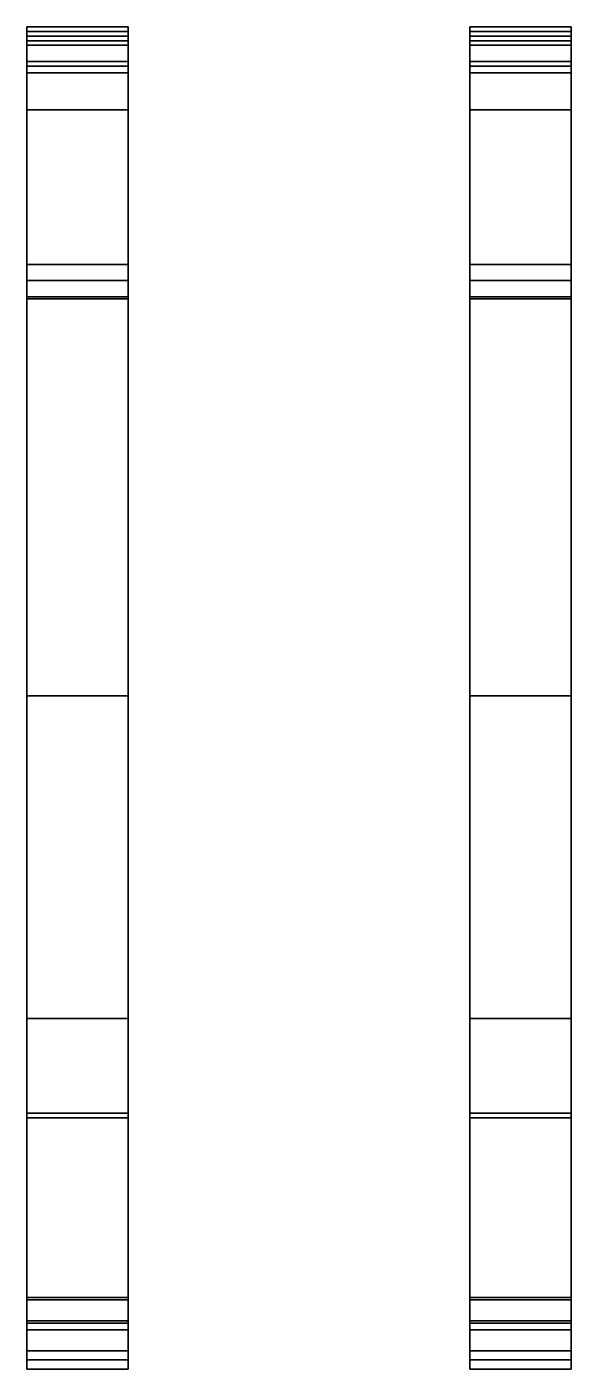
# Model space of a CAD drawing. Extents: x -1.18 to 1.18, y -2.88 to 2.94.
import ezdxf

# ---------------------------------------------------------------- set-up
doc = ezdxf.new("R2010")
doc.units = 0
doc.layers.add('TRACKS', color=3, linetype='CONTINUOUS')

msp = doc.modelspace()

# ---------------------------------------------------------------- linework, layer by layer
at = {"layer": 'TRACKS'}
for points in [[(-0.74, 2.94, 0.88), (-0.74, 2.92, 0.72), (-1.18, 2.92, 0.72), (-1.18, 2.94, 0.88)], [(-1.18, 2.94, 0.88), (-1.18, 2.92, 0.72), (-1.18, 2.88, 0.72), (-1.18, 2.9, 0.88)], [(-0.74, 2.9, 1.04), (-0.74, 2.94, 0.88), (-1.18, 2.94, 0.88), (-1.18, 2.9, 1.04)], [(-1.18, 2.9, 1.04), (-1.18, 2.94, 0.88), (-1.18, 2.9, 0.88), (-1.18, 2.86, 1.04)], [(-0.74, 2.92, 0.72), (-0.74, 2.79, 0.55), (-1.18, 2.79, 0.55), (-1.18, 2.92, 0.72)], [(-1.18, 2.92, 0.72), (-1.18, 2.79, 0.55), (-1.18, 2.77, 0.57), (-1.18, 2.88, 0.72)], [(-0.74, 2.88, 0.72), (-0.74, 2.92, 0.72), (-0.74, 2.94, 0.88), (-0.74, 2.9, 0.88)], [(-0.74, 2.9, 0.88), (-0.74, 2.94, 0.88), (-0.74, 2.9, 1.04), (-0.74, 2.86, 1.04)], [(-0.74, 2.77, 0.57), (-0.74, 2.79, 0.55), (-0.74, 2.92, 0.72), (-0.74, 2.88, 0.72)], [(0.74, 2.94, 0.88), (0.74, 2.92, 0.72), (0.74, 2.88, 0.72), (0.74, 2.9, 0.88)], [(1.18, 2.94, 0.88), (1.18, 2.92, 0.72), (0.74, 2.92, 0.72), (0.74, 2.94, 0.88)], [(0.74, 2.9, 1.04), (0.74, 2.94, 0.88), (0.74, 2.9, 0.88), (0.74, 2.86, 1.04)], [(1.18, 2.9, 1.04), (1.18, 2.94, 0.88), (0.74, 2.94, 0.88), (0.74, 2.9, 1.04)], [(1.18, 2.92, 0.72), (1.18, 2.79, 0.55), (0.74, 2.79, 0.55), (0.74, 2.92, 0.72)], [(0.74, 2.92, 0.72), (0.74, 2.79, 0.55), (0.74, 2.77, 0.57), (0.74, 2.88, 0.72)], [(1.18, 2.88, 0.72), (1.18, 2.92, 0.72), (1.18, 2.94, 0.88), (1.18, 2.9, 0.88)], [(1.18, 2.9, 0.88), (1.18, 2.94, 0.88), (1.18, 2.9, 1.04), (1.18, 2.86, 1.04)], [(1.18, 2.77, 0.57), (1.18, 2.79, 0.55), (1.18, 2.92, 0.72), (1.18, 2.88, 0.72)], [(-1.18, 2.9, 0.88), (-1.18, 2.88, 0.72), (-0.74, 2.88, 0.72), (-0.74, 2.9, 0.88)], [(-1.18, 2.86, 1.04), (-1.18, 2.9, 0.88), (-0.74, 2.9, 0.88), (-0.74, 2.86, 1.04)], [(-0.74, 2.77, 1.2), (-0.74, 2.9, 1.04), (-1.18, 2.9, 1.04), (-1.18, 2.77, 1.2)], [(-1.18, 2.77, 1.2), (-1.18, 2.9, 1.04), (-1.18, 2.86, 1.04), (-1.18, 2.74, 1.18)], [(-1.18, 2.88, 0.72), (-1.18, 2.77, 0.57), (-0.74, 2.77, 0.57), (-0.74, 2.88, 0.72)], [(-1.18, 2.74, 1.18), (-1.18, 2.86, 1.04), (-0.74, 2.86, 1.04), (-0.74, 2.74, 1.18)], [(-0.74, 2.86, 1.04), (-0.74, 2.9, 1.04), (-0.74, 2.77, 1.2), (-0.74, 2.74, 1.18)], [(0.74, 2.9, 0.88), (0.74, 2.88, 0.72), (1.18, 2.88, 0.72), (1.18, 2.9, 0.88)], [(0.74, 2.86, 1.04), (0.74, 2.9, 0.88), (1.18, 2.9, 0.88), (1.18, 2.86, 1.04)], [(1.18, 2.77, 1.2), (1.18, 2.9, 1.04), (0.74, 2.9, 1.04), (0.74, 2.77, 1.2)], [(0.74, 2.77, 1.2), (0.74, 2.9, 1.04), (0.74, 2.86, 1.04), (0.74, 2.74, 1.18)], [(0.74, 2.88, 0.72), (0.74, 2.77, 0.57), (1.18, 2.77, 0.57), (1.18, 2.88, 0.72)], [(0.74, 2.74, 1.18), (0.74, 2.86, 1.04), (1.18, 2.86, 1.04), (1.18, 2.74, 1.18)], [(1.18, 2.86, 1.04), (1.18, 2.9, 1.04), (1.18, 2.77, 1.2), (1.18, 2.74, 1.18)], [(-0.74, 2.79, 0.55), (-0.74, 1.91, 0.04), (-1.18, 1.91, 0.04), (-1.18, 2.79, 0.55)], [(-1.18, 2.79, 0.55), (-1.18, 1.91, 0.04), (-1.18, 1.84, 0.05), (-1.18, 2.77, 0.57)], [(-1.18, 2.77, 0.57), (-1.18, 1.84, 0.05), (-0.74, 1.84, 0.05), (-0.74, 2.77, 0.57)], [(-0.74, 2.58, 1.29), (-0.74, 2.77, 1.2), (-1.18, 2.77, 1.2), (-1.18, 2.58, 1.29)], [(-1.18, 2.58, 1.29), (-1.18, 2.77, 1.2), (-1.18, 2.74, 1.18), (-1.18, 2.58, 1.25)], [(-1.18, 2.58, 1.25), (-1.18, 2.74, 1.18), (-0.74, 2.74, 1.18), (-0.74, 2.58, 1.25)], [(-0.74, 1.84, 0.05), (-0.74, 1.91, 0.04), (-0.74, 2.79, 0.55), (-0.74, 2.77, 0.57)], [(-0.74, 2.74, 1.18), (-0.74, 2.77, 1.2), (-0.74, 2.58, 1.29), (-0.74, 2.58, 1.25)], [(1.18, 2.79, 0.55), (1.18, 1.91, 0.04), (0.74, 1.91, 0.04), (0.74, 2.79, 0.55)], [(0.74, 2.79, 0.55), (0.74, 1.91, 0.04), (0.74, 1.84, 0.05), (0.74, 2.77, 0.57)], [(0.74, 2.77, 0.57), (0.74, 1.84, 0.05), (1.18, 1.84, 0.05), (1.18, 2.77, 0.57)], [(1.18, 2.58, 1.29), (1.18, 2.77, 1.2), (0.74, 2.77, 1.2), (0.74, 2.58, 1.29)], [(0.74, 2.58, 1.29), (0.74, 2.77, 1.2), (0.74, 2.74, 1.18), (0.74, 2.58, 1.25)], [(0.74, 2.58, 1.25), (0.74, 2.74, 1.18), (1.18, 2.74, 1.18), (1.18, 2.58, 1.25)], [(1.18, 1.84, 0.05), (1.18, 1.91, 0.04), (1.18, 2.79, 0.55), (1.18, 2.77, 0.57)], [(1.18, 2.74, 1.18), (1.18, 2.77, 1.2), (1.18, 2.58, 1.29), (1.18, 2.58, 1.25)], [(-0.74, 0.04, 1.18), (-0.74, 2.58, 1.29), (-1.18, 2.58, 1.29), (-1.18, 0.04, 1.18)], [(-1.18, 0.04, 1.18), (-1.18, 2.58, 1.29), (-1.18, 2.58, 1.25), (-1.18, 0.04, 1.14)], [(-1.18, 0.04, 1.14), (-1.18, 2.58, 1.25), (-0.74, 2.58, 1.25), (-0.74, 0.04, 1.14)], [(-0.74, 2.58, 1.25), (-0.74, 2.58, 1.29), (-0.74, 0.04, 1.18), (-0.74, 0.04, 1.14)], [(1.18, 0.04, 1.18), (1.18, 2.58, 1.29), (0.74, 2.58, 1.29), (0.74, 0.04, 1.18)], [(0.74, 0.04, 1.18), (0.74, 2.58, 1.29), (0.74, 2.58, 1.25), (0.74, 0.04, 1.14)], [(0.74, 0.04, 1.14), (0.74, 2.58, 1.25), (1.18, 2.58, 1.25), (1.18, 0.04, 1.14)], [(1.18, 2.58, 1.25), (1.18, 2.58, 1.29), (1.18, 0.04, 1.18), (1.18, 0.04, 1.14)], [(-1.18, 1.91, 0.04), (-1.18, 1.77, -0.01), (-1.18, 1.76, 0.03), (-1.18, 1.84, 0.05)], [(-0.74, 1.91, 0.04), (-0.74, 1.77, -0.01), (-1.18, 1.77, -0.01), (-1.18, 1.91, 0.04)], [(-0.74, 1.76, 0.03), (-0.74, 1.77, -0.01), (-0.74, 1.91, 0.04), (-0.74, 1.84, 0.05)], [(0.74, 1.91, 0.04), (0.74, 1.77, -0.01), (0.74, 1.76, 0.03), (0.74, 1.84, 0.05)], [(1.18, 1.91, 0.04), (1.18, 1.77, -0.01), (0.74, 1.77, -0.01), (0.74, 1.91, 0.04)], [(1.18, 1.76, 0.03), (1.18, 1.77, -0.01), (1.18, 1.91, 0.04), (1.18, 1.84, 0.05)], [(-1.18, 1.84, 0.05), (-1.18, 1.76, 0.03), (-0.74, 1.76, 0.03), (-0.74, 1.84, 0.05)], [(0.74, 1.84, 0.05), (0.74, 1.76, 0.03), (1.18, 1.76, 0.03), (1.18, 1.84, 0.05)], [(-0.74, 1.77, -0.01), (-0.74, -1.79, -0.01), (-1.18, -1.79, -0.01), (-1.18, 1.77, -0.01)], [(-1.18, 1.77, -0.01), (-1.18, -1.79, -0.01), (-1.18, -1.77, 0.03), (-1.18, 1.76, 0.03)], [(-1.18, 1.76, 0.03), (-1.18, -1.77, 0.03), (-0.74, -1.77, 0.03), (-0.74, 1.76, 0.03)], [(-0.74, -1.77, 0.03), (-0.74, -1.79, -0.01), (-0.74, 1.77, -0.01), (-0.74, 1.76, 0.03)], [(0.74, 1.77, -0.01), (0.74, -1.79, -0.01), (0.74, -1.77, 0.03), (0.74, 1.76, 0.03)], [(1.18, 1.77, -0.01), (1.18, -1.79, -0.01), (0.74, -1.79, -0.01), (0.74, 1.77, -0.01)], [(0.74, 1.76, 0.03), (0.74, -1.77, 0.03), (1.18, -1.77, 0.03), (1.18, 1.76, 0.03)], [(1.18, -1.77, 0.03), (1.18, -1.79, -0.01), (1.18, 1.77, -0.01), (1.18, 1.76, 0.03)], [(-1.18, -1.36, 1.07), (-1.18, 0.04, 1.14), (-0.74, 0.04, 1.14), (-0.74, -1.36, 1.07)], [(-1.18, -1.36, 1.11), (-1.18, 0.04, 1.18), (-1.18, 0.04, 1.14), (-1.18, -1.36, 1.07)], [(-0.74, -1.36, 1.11), (-0.74, 0.04, 1.18), (-1.18, 0.04, 1.18), (-1.18, -1.36, 1.11)], [(-0.74, 0.04, 1.14), (-0.74, 0.04, 1.18), (-0.74, -1.36, 1.11), (-0.74, -1.36, 1.07)], [(0.74, -1.36, 1.11), (0.74, 0.04, 1.18), (0.74, 0.04, 1.14), (0.74, -1.36, 1.07)], [(1.18, -1.36, 1.11), (1.18, 0.04, 1.18), (0.74, 0.04, 1.18), (0.74, -1.36, 1.11)], [(0.74, -1.36, 1.07), (0.74, 0.04, 1.14), (1.18, 0.04, 1.14), (1.18, -1.36, 1.07)], [(1.18, 0.04, 1.14), (1.18, 0.04, 1.18), (1.18, -1.36, 1.11), (1.18, -1.36, 1.07)], [(-0.74, -2.58, 1), (-0.74, -1.36, 1.11), (-1.18, -1.36, 1.11), (-1.18, -2.58, 1)], [(-1.18, -2.58, 1), (-1.18, -1.36, 1.11), (-1.18, -1.36, 1.07), (-1.18, -2.57, 0.96)], [(-1.18, -2.57, 0.96), (-1.18, -1.36, 1.07), (-0.74, -1.36, 1.07), (-0.74, -2.57, 0.96)], [(-0.74, -1.36, 1.07), (-0.74, -1.36, 1.11), (-0.74, -2.58, 1), (-0.74, -2.57, 0.96)], [(0.74, -2.57, 0.96), (0.74, -1.36, 1.07), (1.18, -1.36, 1.07), (1.18, -2.57, 0.96)], [(0.74, -2.58, 1), (0.74, -1.36, 1.11), (0.74, -1.36, 1.07), (0.74, -2.57, 0.96)], [(1.18, -2.58, 1), (1.18, -1.36, 1.11), (0.74, -1.36, 1.11), (0.74, -2.58, 1)], [(1.18, -1.36, 1.07), (1.18, -1.36, 1.11), (1.18, -2.58, 1), (1.18, -2.57, 0.96)], [(-1.18, -1.77, 0.03), (-1.18, -2.67, 0.34), (-0.74, -2.67, 0.34), (-0.74, -1.77, 0.03)], [(-1.18, -1.79, -0.01), (-1.18, -2.67, 0.3), (-1.18, -2.67, 0.34), (-1.18, -1.77, 0.03)], [(-0.74, -1.79, -0.01), (-0.74, -2.67, 0.3), (-1.18, -2.67, 0.3), (-1.18, -1.79, -0.01)], [(-0.74, -2.67, 0.34), (-0.74, -2.67, 0.3), (-0.74, -1.79, -0.01), (-0.74, -1.77, 0.03)], [(0.74, -1.77, 0.03), (0.74, -2.67, 0.34), (1.18, -2.67, 0.34), (1.18, -1.77, 0.03)], [(0.74, -1.79, -0.01), (0.74, -2.67, 0.3), (0.74, -2.67, 0.34), (0.74, -1.77, 0.03)], [(1.18, -1.79, -0.01), (1.18, -2.67, 0.3), (0.74, -2.67, 0.3), (0.74, -1.79, -0.01)], [(1.18, -2.67, 0.34), (1.18, -2.67, 0.3), (1.18, -1.79, -0.01), (1.18, -1.77, 0.03)], [(-1.18, -2.71, 0.94), (-1.18, -2.58, 1), (-1.18, -2.57, 0.96), (-1.18, -2.68, 0.91)], [(-1.18, -2.68, 0.91), (-1.18, -2.57, 0.96), (-0.74, -2.57, 0.96), (-0.74, -2.68, 0.91)], [(-0.74, -2.71, 0.94), (-0.74, -2.58, 1), (-1.18, -2.58, 1), (-1.18, -2.71, 0.94)], [(-0.74, -2.57, 0.96), (-0.74, -2.58, 1), (-0.74, -2.71, 0.94), (-0.74, -2.68, 0.91)], [(0.74, -2.71, 0.94), (0.74, -2.58, 1), (0.74, -2.57, 0.96), (0.74, -2.68, 0.91)], [(0.74, -2.68, 0.91), (0.74, -2.57, 0.96), (1.18, -2.57, 0.96), (1.18, -2.68, 0.91)], [(1.18, -2.71, 0.94), (1.18, -2.58, 1), (0.74, -2.58, 1), (0.74, -2.71, 0.94)], [(1.18, -2.57, 0.96), (1.18, -2.58, 1), (1.18, -2.71, 0.94), (1.18, -2.68, 0.91)], [(-0.74, -2.67, 0.3), (-0.74, -2.84, 0.47), (-1.18, -2.84, 0.47), (-1.18, -2.67, 0.3)], [(-1.18, -2.67, 0.3), (-1.18, -2.84, 0.47), (-1.18, -2.8, 0.47), (-1.18, -2.67, 0.34)], [(-1.18, -2.67, 0.34), (-1.18, -2.8, 0.47), (-0.74, -2.8, 0.47), (-0.74, -2.67, 0.34)], [(-0.74, -2.8, 0.47), (-0.74, -2.84, 0.47), (-0.74, -2.67, 0.3), (-0.74, -2.67, 0.34)], [(1.18, -2.67, 0.3), (1.18, -2.84, 0.47), (0.74, -2.84, 0.47), (0.74, -2.67, 0.3)], [(0.74, -2.67, 0.3), (0.74, -2.84, 0.47), (0.74, -2.8, 0.47), (0.74, -2.67, 0.34)], [(0.74, -2.67, 0.34), (0.74, -2.8, 0.47), (1.18, -2.8, 0.47), (1.18, -2.67, 0.34)], [(1.18, -2.8, 0.47), (1.18, -2.84, 0.47), (1.18, -2.67, 0.3), (1.18, -2.67, 0.34)], [(-1.18, -2.84, 0.79), (-1.18, -2.71, 0.94), (-1.18, -2.68, 0.91), (-1.18, -2.8, 0.79)], [(-1.18, -2.8, 0.79), (-1.18, -2.68, 0.91), (-0.74, -2.68, 0.91), (-0.74, -2.8, 0.79)], [(-0.74, -2.84, 0.79), (-0.74, -2.71, 0.94), (-1.18, -2.71, 0.94), (-1.18, -2.84, 0.79)], [(-0.74, -2.68, 0.91), (-0.74, -2.71, 0.94), (-0.74, -2.84, 0.79), (-0.74, -2.8, 0.79)], [(0.74, -2.8, 0.79), (0.74, -2.68, 0.91), (1.18, -2.68, 0.91), (1.18, -2.8, 0.79)], [(0.74, -2.84, 0.79), (0.74, -2.71, 0.94), (0.74, -2.68, 0.91), (0.74, -2.8, 0.79)], [(1.18, -2.84, 0.79), (1.18, -2.71, 0.94), (0.74, -2.71, 0.94), (0.74, -2.84, 0.79)], [(1.18, -2.68, 0.91), (1.18, -2.71, 0.94), (1.18, -2.84, 0.79), (1.18, -2.8, 0.79)], [(-1.18, -2.88, 0.63), (-1.18, -2.84, 0.79), (-1.18, -2.8, 0.79), (-1.18, -2.84, 0.63)], [(-1.18, -2.84, 0.63), (-1.18, -2.8, 0.79), (-0.74, -2.8, 0.79), (-0.74, -2.84, 0.63)], [(-1.18, -2.84, 0.47), (-1.18, -2.88, 0.63), (-1.18, -2.84, 0.63), (-1.18, -2.8, 0.47)], [(-1.18, -2.8, 0.47), (-1.18, -2.84, 0.63), (-0.74, -2.84, 0.63), (-0.74, -2.8, 0.47)], [(-0.74, -2.88, 0.63), (-0.74, -2.84, 0.79), (-1.18, -2.84, 0.79), (-1.18, -2.88, 0.63)], [(-0.74, -2.84, 0.47), (-0.74, -2.88, 0.63), (-1.18, -2.88, 0.63), (-1.18, -2.84, 0.47)], [(-0.74, -2.8, 0.79), (-0.74, -2.84, 0.79), (-0.74, -2.88, 0.63), (-0.74, -2.84, 0.63)], [(-0.74, -2.84, 0.63), (-0.74, -2.88, 0.63), (-0.74, -2.84, 0.47), (-0.74, -2.8, 0.47)], [(0.74, -2.88, 0.63), (0.74, -2.84, 0.79), (0.74, -2.8, 0.79), (0.74, -2.84, 0.63)], [(0.74, -2.84, 0.63), (0.74, -2.8, 0.79), (1.18, -2.8, 0.79), (1.18, -2.84, 0.63)], [(0.74, -2.84, 0.47), (0.74, -2.88, 0.63), (0.74, -2.84, 0.63), (0.74, -2.8, 0.47)], [(0.74, -2.8, 0.47), (0.74, -2.84, 0.63), (1.18, -2.84, 0.63), (1.18, -2.8, 0.47)], [(1.18, -2.88, 0.63), (1.18, -2.84, 0.79), (0.74, -2.84, 0.79), (0.74, -2.88, 0.63)], [(1.18, -2.84, 0.47), (1.18, -2.88, 0.63), (0.74, -2.88, 0.63), (0.74, -2.84, 0.47)], [(1.18, -2.8, 0.79), (1.18, -2.84, 0.79), (1.18, -2.88, 0.63), (1.18, -2.84, 0.63)], [(1.18, -2.84, 0.63), (1.18, -2.88, 0.63), (1.18, -2.84, 0.47), (1.18, -2.8, 0.47)]]:
    msp.add_3dface(points, dxfattribs=at)

doc.saveas('drawing.dxf')
